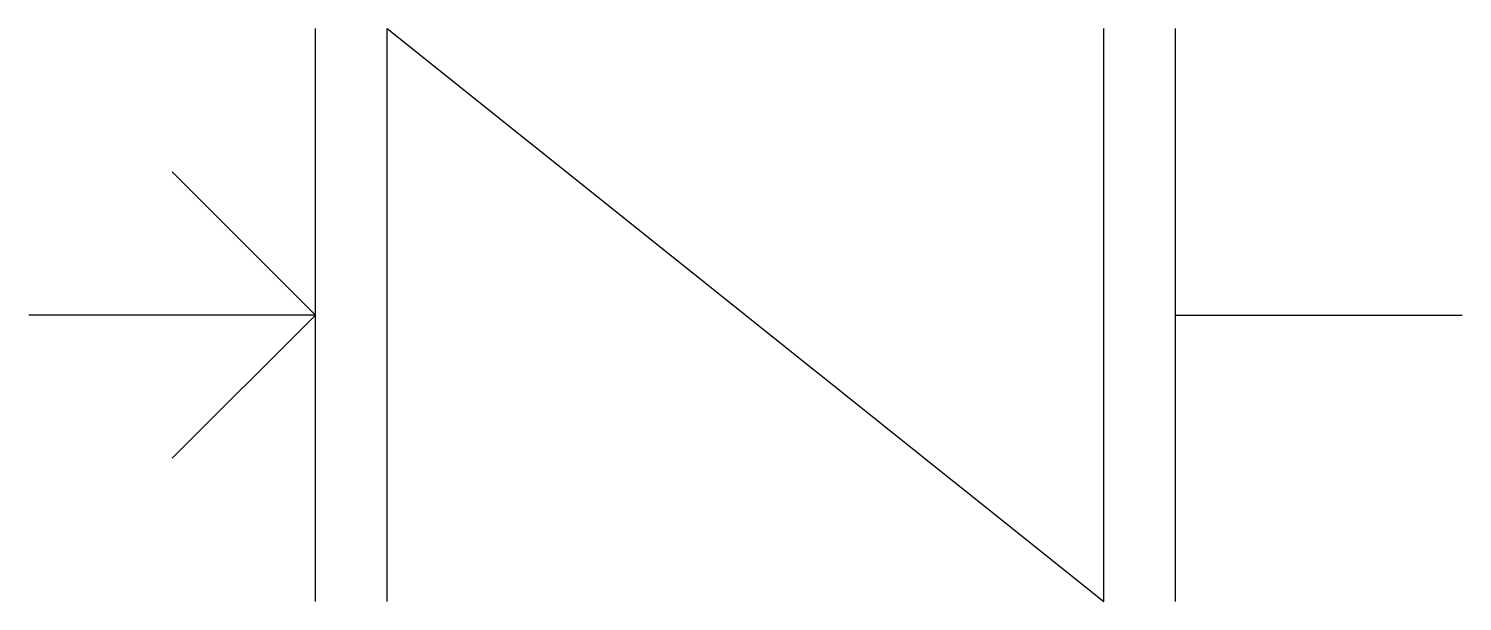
# Model space of a CAD drawing. Extents: x 0.7 to 1.7, y 0.8 to 1.2.
import ezdxf

# ---------------------------------------------------------------- set-up
doc = ezdxf.new("R2010")
doc.units = 0
doc.layers.get('0').update_dxf_attribs({"linetype": 'CONTINUOUS'})

msp = doc.modelspace()

# ---------------------------------------------------------------- linework, layer by layer
at = {"color": 0}
for p, q in [((0.9, 0.8), (0.9, 1.2)), ((0.95, 0.8), (0.95, 1.2)), ((0.95, 1.2), (1.45, 0.8)), ((1.45, 0.8), (1.45, 1.2)), ((1.5, 0.8), (1.5, 1.2)), ((0.8, 1.1), (0.9, 1)), ((0.9, 1), (0.7, 1)), ((0.9, 1), (0.8, 0.9)), ((1.5, 1), (1.7, 1))]:
    msp.add_line(p, q, dxfattribs=at)

doc.saveas('drawing.dxf')
